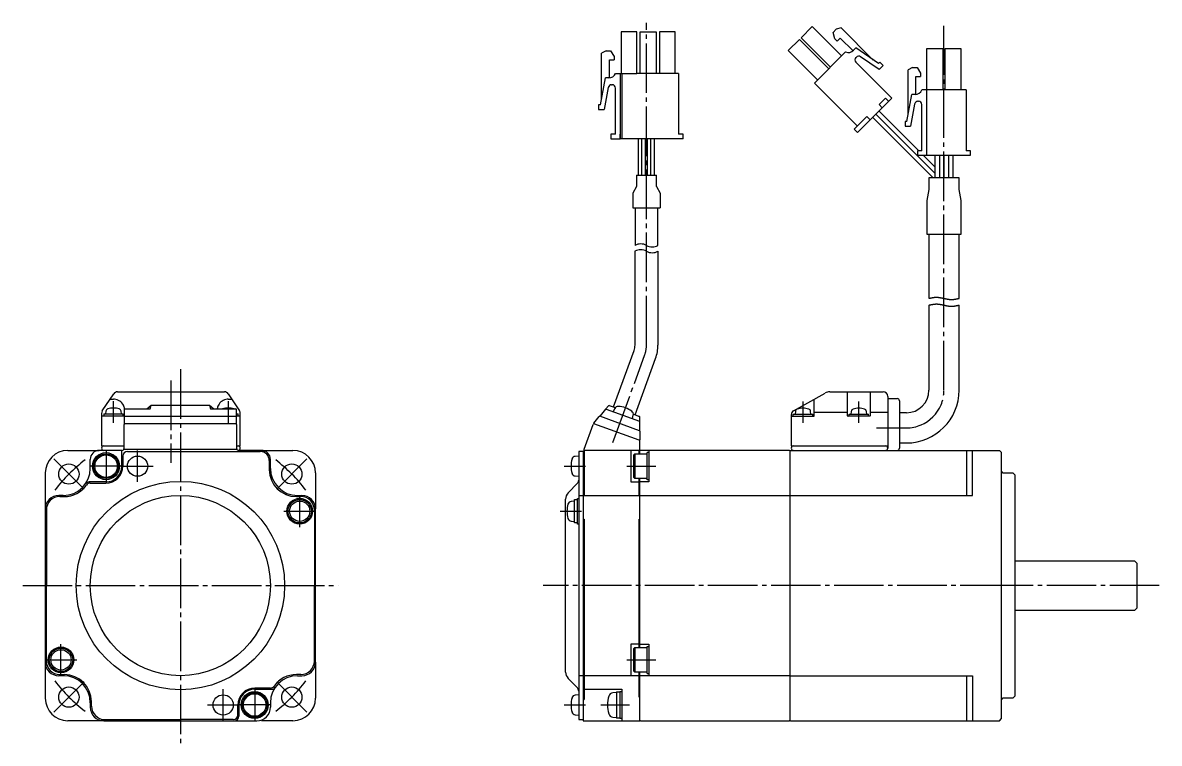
# Model space of a CAD drawing. Extents: x -189 to 230, y -169 to 124.
# Drawn here: x -189 to 63.3, y -36.5 to 123.4 of the extents above; entities that cross this region are included whole.
import ezdxf

# ---------------------------------------------------------------- set-up
doc = ezdxf.new("R2010")
doc.units = 0
doc.linetypes.add('DASH_CENTER', pattern=[14, 11, -1, 1, -1])
doc.layers.get('0').update_dxf_attribs({"linetype": 'CONTINUOUS'})

msp = doc.modelspace()

# ---------------------------------------------------------------- linework, layer by layer
at = {"color": 7, "linetype": 'CONTINUOUS'}
for p, q in [((-56.16, 121.37), (-56.16, 112.17)), ((-52.66, 121.37), (-56.16, 121.37)), ((-52.66, 112.17), (-52.66, 121.37)), ((-51.91, 121.37), (-48.41, 121.37)), ((-51.91, 112.17), (-51.91, 121.37)), ((-48.41, 121.37), (-48.41, 112.17)), ((-44.16, 121.37), (-47.66, 121.37)), ((-47.66, 121.37), (-47.66, 112.17)), ((-44.16, 112.17), (-44.16, 121.37)), ((-13.72, 122.57), (-16.19, 120.09)), ((-7.21, 116.06), (-13.72, 122.57)), ((-9.09, 121.25), (-8.39, 121.96)), ((-8.74, 119.84), (-9.09, 121.25)), ((-7.33, 122.31), (-8.39, 121.96)), ((-7.33, 122.31), (-0.17, 115.15)), ((-16.58, 119.71), (-19.05, 117.23)), ((-10.07, 113.2), (-16.58, 119.71)), ((-16.19, 120.09), (-9.69, 113.59)), ((-8.21, 119.31), (-8.74, 119.84)), ((-8.21, 119.31), (-7.5, 120.01)), ((-7.5, 120.01), (-4.68, 117.19)), ((-59.49, 117.17), (-60.49, 116.67)), ((-60.49, 106.54), (-60.49, 116.67)), ((-59.49, 117.17), (-58.49, 117.17)), ((-58.49, 117.17), (-57.74, 115.92)), ((-19.05, 117.23), (-12.55, 110.73)), ((-13.26, 110.02), (-6.33, 116.95)), ((-4.03, 117.83), (-4.56, 117.3)), ((0.98, 114.36), (-4.03, 117.83)), ((11.74, 108.5), (11.74, 117.7)), ((11.74, 117.7), (15.24, 117.7)), ((15.24, 117.7), (15.24, 108.5)), ((15.79, 108.5), (15.79, 117.7)), ((15.79, 117.7), (19.29, 117.7)), ((19.29, 117.7), (19.29, 108.5)), ((-58.74, 115.17), (-57.74, 115.17)), ((-58.74, 111.17), (-58.74, 115.17)), ((-57.74, 115.92), (-57.74, 115.17)), ((-4.03, 115.71), (-3.94, 115.8)), ((-4.03, 114.65), (3.93, 106.7)), ((1.1, 113.06), (-2.98, 115.89)), ((1.28, 114.65), (0.98, 114.36)), ((1.1, 113.06), (1.98, 113.94)), ((1.98, 113.94), (1.28, 114.65)), ((-60.74, 105.17), (-59.65, 111.17)), ((-58.91, 111.17), (-59.65, 111.17)), ((-57.41, 112.17), (-53.91, 112.17)), ((-56.41, 112.17), (-56.41, 97.67)), ((-55.91, 97.67), (-55.91, 112.17)), ((-53.91, 112.17), (-52.66, 112.17)), ((-51.91, 112.17), (-52.66, 112.17)), ((-48.41, 112.17), (-51.91, 112.17)), ((-43.41, 112.17), (-48.41, 112.17)), ((-43.41, 112.17), (-43.41, 98.67)), ((8.53, 113.5), (7.53, 113)), ((7.53, 102.88), (7.53, 113)), ((8.53, 113.5), (9.53, 113.5)), ((9.28, 111.5), (10.28, 111.5)), ((9.28, 107.5), (9.28, 111.5)), ((9.53, 113.5), (10.28, 112.25)), ((10.28, 112.25), (10.28, 111.5)), ((-59.02, 109.05), (-59.91, 104.17)), ((-58.28, 109.67), (-58.16, 109.67)), ((-57.41, 98.67), (-57.41, 108.92)), ((-3.71, 100.47), (-13.26, 110.02)), ((-3.71, 99.06), (3.93, 106.7)), ((1.1, 105.28), (2.51, 106.7)), ((2.51, 106.7), (3.22, 105.99)), ((2.51, 106.7), (3.22, 105.99)), ((7.28, 101.5), (8.37, 107.5)), ((9.12, 107.5), (8.37, 107.5)), ((9.74, 106), (9.87, 106)), ((20.42, 108.5), (10.62, 108.5)), ((11.62, 108.5), (11.62, 94)), ((20.42, 108.5), (20.42, 95)), ((-61.16, 105.17), (-61.16, 104.17)), ((-60.74, 105.17), (-61.16, 105.17)), ((-61.16, 104.17), (-59.91, 104.17)), ((1.08, 103.85), (9.93, 95)), ((1.1, 105.28), (1.81, 104.57)), ((9, 105.38), (8.12, 100.5)), ((10.62, 95), (10.62, 105.25)), ((-4.42, 99.77), (-1.59, 102.59)), ((-1.59, 102.59), (-0.88, 101.89)), ((-0.33, 102.44), (13.1, 89)), ((13.52, 90), (0.37, 103.14)), ((6.87, 101.5), (6.87, 100.5)), ((7.28, 101.5), (6.87, 101.5)), ((-57.41, 98.67), (-58.41, 98.67)), ((-58.41, 98.67), (-58.41, 97.67)), ((-56.41, 97.67), (-56.41, 98.67)), ((-42.41, 98.67), (-43.41, 98.67)), ((-42.41, 97.67), (-42.41, 98.67)), ((-4.42, 99.77), (-3.71, 99.06)), ((6.87, 100.5), (8.12, 100.5)), ((-58.41, 97.67), (-57.71, 97.67)), ((-57.71, 97.67), (-56.41, 97.67)), ((-42.41, 97.67), (-56.41, 97.67)), ((-56.41, 97.67), (-56.41, 97.67)), ((-52.28, 89.59), (-52.28, 97.67)), ((-51.53, 89.59), (-51.53, 97.67)), ((-50.78, 89.59), (-50.78, 97.67)), ((-50.28, 89.59), (-50.28, 97.67)), ((-49.53, 89.59), (-49.53, 97.67)), ((-48.78, 89.59), (-48.78, 97.67)), ((9.62, 95), (9.62, 94)), ((10.62, 95), (9.62, 95)), ((9.62, 94), (21.42, 94)), ((10.93, 94), (13.52, 91.41)), ((13.52, 94), (13.52, 89)), ((14.52, 94), (14.52, 89)), ((15.52, 94), (15.52, 89)), ((16.52, 94), (16.52, 89)), ((17.52, 94), (17.52, 89)), ((21.42, 95), (20.42, 95)), ((21.42, 94), (21.42, 95)), ((-52.78, 89.59), (-52.78, 87.09)), ((-52.78, 89.59), (-48.28, 89.59)), ((-48.28, 87.09), (-48.28, 89.59)), ((18.87, 89), (12.17, 89)), ((12.17, 89), (12.17, 86.43)), ((18.87, 86.43), (18.87, 89)), ((-52.78, 87.09), (-53.53, 85.59)), ((-48.28, 87.09), (-47.53, 85.59)), ((12.17, 86.43), (11.72, 84)), ((19.32, 84), (18.87, 86.43)), ((-53.53, 85.59), (-53.53, 82.34)), ((-47.53, 85.59), (-47.53, 82.34)), ((11.72, 84), (11.72, 76.5)), ((19.32, 76.5), (19.32, 84)), ((-53.53, 82.34), (-47.53, 82.34)), ((-53.08, 82.34), (-53.08, 73.99)), ((-47.98, 73.99), (-47.98, 82.34)), ((11.72, 76.5), (19.32, 76.5)), ((12.17, 76.5), (12.17, 62.25)), ((18.87, 62.25), (18.87, 76.5)), ((-53.08, 51.83), (-53.08, 72.71)), ((-47.98, 72.71), (-47.98, 51.83)), ((12.17, 60.75), (12.17, 41.85)), ((18.87, 41.85), (18.87, 60.75)), ((-57.84, 38.15), (-53.29, 50.65)), ((-53.05, 36.41), (-48.5, 48.9)), ((-171.35, 37.25), (-168.81, 41.05)), ((-167.98, 41.5), (-166.37, 41.5)), ((-166.37, 41.5), (-156.12, 41.5)), ((-156.12, 41.5), (-145.87, 41.5)), ((-145.87, 41.5), (-144.25, 41.5)), ((-143.42, 41.05), (-140.88, 37.25)), ((-17.87, 37.29), (-10.84, 41.24)), ((-9.86, 41.5), (2.02, 41.5)), ((-5.88, 36.2), (-5.88, 41.5)), ((-0.88, 41.5), (-0.88, 36.2)), ((3.02, 40.5), (3.02, 29)), ((-169.6, 39.87), (-168.87, 39.87)), ((-161.48, 37.71), (-160.48, 38.53)), ((-160.69, 37.71), (-160.48, 38.53)), ((-160.48, 38.53), (-147.55, 38.53)), ((-147.55, 38.53), (-146.56, 37.71)), ((-147.55, 38.53), (-147.35, 37.71)), ((-143.37, 39.87), (-142.63, 39.87)), ((-58.92, 38.47), (-59.6, 37.66)), ((-58.81, 38.5), (-57.45, 38.01)), ((-13.28, 36.2), (-13.28, 39.87)), ((3.12, 40), (5.12, 40)), ((5.62, 39.5), (5.62, 29)), ((-171.52, 36.7), (-171.52, 36.1)), ((-171.52, 36.1), (-171.52, 29.6)), ((-166.52, 36.1), (-171.42, 36.1)), ((-171.02, 36.6), (-171.02, 36.1)), ((-171.02, 36.6), (-168.87, 36.6)), ((-170.56, 37.19), (-170.62, 36.6)), ((-168.87, 36.6), (-166.72, 36.6)), ((-167.12, 36.6), (-167.17, 37.19)), ((-166.72, 36.1), (-166.72, 36.6)), ((-166.52, 37.51), (-166.52, 36.09)), ((-166.52, 36.09), (-141.52, 36.09)), ((-166.52, 35.89), (-166.52, 34.46)), ((-166.32, 37.71), (-160.69, 37.71)), ((-147.35, 37.71), (-141.72, 37.71)), ((-141.52, 36.09), (-141.52, 37.51)), ((-141.52, 36.6), (-141.22, 36.6)), ((-140.82, 36.1), (-141.52, 36.1)), ((-141.52, 34.46), (-141.52, 35.89)), ((-141.22, 36.1), (-141.22, 36.6)), ((-140.72, 36.1), (-140.72, 36.7)), ((-140.72, 29.6), (-140.72, 36.1)), ((-62.23, 34.57), (-61, 36.04)), ((-52.05, 32.85), (-60.89, 36.07)), ((-59.6, 37.66), (-60.84, 36.19)), ((-59.49, 37.69), (-55.78, 36.34)), ((-57.57, 37.82), (-57.9, 37.11)), ((-55.78, 36.34), (-52.08, 34.99)), ((-53.67, 35.57), (-53.47, 36.33)), ((-53.44, 36.55), (-52.08, 36.06)), ((-52.01, 34.9), (-52.01, 35.96)), ((-18.38, 36.42), (-18.38, 29.5)), ((-18.38, 36.1), (-13.38, 36.1)), ((-17.93, 36.55), (-13.63, 36.55)), ((-17.93, 36.1), (-17.93, 36.55)), ((-17.48, 37.14), (-17.53, 36.55)), ((-14.03, 36.55), (-14.09, 37.14)), ((-13.63, 36.1), (-13.63, 36.55)), ((-13.28, 37), (-5.88, 37)), ((-0.98, 36.1), (-5.78, 36.1)), ((-5.53, 36.1), (-5.53, 36.55)), ((-5.53, 36.55), (-1.23, 36.55)), ((-5.08, 37.14), (-5.13, 36.55)), ((-1.63, 36.55), (-1.69, 37.14)), ((-1.23, 36.1), (-1.23, 36.55)), ((-0.88, 37), (3.02, 37)), ((7.17, 36.85), (5.62, 36.85)), ((-166.52, 34.46), (-141.52, 34.46)), ((-166.52, 29), (-166.52, 34.26)), ((-141.52, 34.26), (-141.52, 29)), ((-64.38, 28.79), (-62.39, 34.27)), ((-52.12, 30.75), (-62.19, 34.41)), ((-52.01, 32.98), (-52.01, 34.9)), ((-51.98, 32.76), (-51.98, 30.84)), ((-51.98, 28.5), (-51.98, 30.56)), ((-179.02, 28.5), (-172.02, 28.5)), ((-167.02, 28.5), (-172.02, 28.5)), ((-171.42, 29.5), (-166.52, 29.5)), ((-167.02, 25), (-167.02, 28.5)), ((-166.56, 28.79), (-141.47, 28.79)), ((-165.77, 28.25), (-154.02, 28.25)), ((-154.02, 28.25), (-136.27, 28.25)), ((-141.52, 29.5), (-140.82, 29.5)), ((-136.02, 28.5), (-141.02, 28.5)), ((-136.02, 28.5), (-129.02, 28.5)), ((-65.58, 28.25), (-65.58, -31.25)), ((-64.58, 28.25), (-65.58, 28.25)), ((-64.58, 28.25), (-64.58, -31.5)), ((-64.38, 28.25), (-64.58, 28.25)), ((-64.38, 28.5), (-64.38, 28.79)), ((-64.38, 28.5), (-64.38, 18.5)), ((-52.18, 28.5), (-64.38, 28.5)), ((-53.98, 28.5), (-53.98, 21.5)), ((-52.18, 27.75), (-52.18, 28.5)), ((-52.18, 28.5), (-51.98, 28.5)), ((-51.98, 28.5), (-51.98, 28.4)), ((-51.88, 28.5), (-51.98, 28.4)), ((-51.98, 27.75), (-51.98, 28.4)), ((-18.78, 28.5), (-51.88, 28.5)), ((-50.36, 22), (-50.36, 28)), ((-49.98, 28), (-50.36, 28)), ((-49.98, 28.5), (-49.98, 21.5)), ((-18.68, 28.4), (-18.78, 28.5)), ((-18.68, 28.4), (-18.58, 28.5)), ((-18.68, 28.4), (-18.68, -31.4)), ((-18.58, 28.5), (27.82, 28.5)), ((-18.38, 29.5), (3.02, 29.5)), ((5.62, 30.15), (7.17, 30.15)), ((20.62, 18.5), (20.62, 28.5)), ((21.82, 18.5), (21.82, 28.5)), ((27.82, 28.5), (28.32, 28)), ((28.32, -31), (28.32, 28)), ((-174.02, 24.5), (-174.02, 26.5)), ((-166.77, 27.25), (-166.77, 25.05)), ((-134.27, 26.25), (-134.27, 24.25)), ((-134.02, 24.5), (-134.02, 26.5)), ((-65.58, 27.25), (-66.37, 27.18)), ((-53.11, 27.75), (-53.36, 27.5)), ((-53.36, 22.5), (-53.36, 27.5)), ((-53.11, 27.75), (-53.11, 22.25)), ((-53.11, 27.75), (-50.36, 27.75)), ((-184.02, 23.5), (-184.02, 15.5)), ((-124.02, 23.5), (-124.02, 15.5)), ((-66.37, 22.82), (-65.58, 22.75)), ((28.62, 23.5), (30.82, 23.5)), ((31.32, 23), (30.82, 23.5)), ((31.32, -26), (31.32, 23)), ((-170.52, 21.5), (-174.27, 21.5)), ((-174.02, 21.25), (-170.57, 21.25)), ((-67.92, 19.09), (-65.87, 21.21)), ((-53.98, 21.5), (-52.18, 21.5)), ((-53.36, 22.5), (-53.11, 22.25)), ((-50.36, 22.25), (-53.11, 22.25)), ((-52.18, 18.5), (-52.18, 22.25)), ((-51.98, -15.25), (-51.98, 22.25)), ((-49.98, 21.5), (-51.98, 21.5)), ((-49.98, 22), (-50.36, 22)), ((-180.02, 18.5), (-181.02, 18.5)), ((-180.77, 18.25), (-179.77, 18.25)), ((-128.27, 18.25), (-127.27, 18.25)), ((-128.02, 18.5), (-127.02, 18.5)), ((-68.48, -20.7), (-68.48, 17.7)), ((-65.88, 12.15), (-65.88, 17.85)), ((-65.88, 17.85), (-65.58, 17.85)), ((-65.58, 18.5), (-64.58, 18.5)), ((-64.58, 18.5), (-51.98, 18.5)), ((-51.98, 18.5), (-18.68, 18.5)), ((-18.68, 18.5), (21.82, 18.5)), ((-184.02, 15.5), (-184.02, -18.5)), ((-183.77, 15.25), (-183.77, -1.5)), ((-124.27, 15.25), (-124.27, -1.5)), ((-124.02, -18.5), (-124.02, 15.5)), ((-66.48, 17.25), (-67.27, 17.18)), ((-66.48, 12.4), (-66.48, 17.6)), ((-66.48, 17.6), (-65.88, 17.6)), ((-67.27, 12.82), (-66.48, 12.75)), ((-64.58, 13.25), (-64.38, 13.25)), ((-64.38, 13.25), (-64.38, -26.75)), ((-52.18, 13.25), (-51.98, 13.25)), ((-52.18, -15.25), (-52.18, 13.25)), ((-65.88, 12.4), (-66.48, 12.4)), ((-65.58, 12.15), (-65.88, 12.15)), ((31.32, 4), (57.82, 4)), ((57.82, 4), (58.32, 3.5)), ((58.32, 3.5), (58.32, -6.5)), ((-183.77, -18.5), (-183.77, -1.5)), ((-124.27, -18.25), (-124.27, -1.5)), ((57.82, -7), (31.32, -7)), ((58.32, -6.5), (57.82, -7)), ((-53.98, -14.5), (-53.98, -21.5)), ((-52.18, -14.5), (-53.98, -14.5)), ((-51.98, -14.5), (-49.98, -14.5)), ((-50.36, -21), (-50.36, -15)), ((-50.36, -15), (-49.98, -15)), ((-49.98, -14.5), (-49.98, -21.5)), ((-53.11, -15.25), (-53.36, -15.5)), ((-53.36, -20.5), (-53.36, -15.5)), ((-53.11, -15.25), (-53.11, -20.75)), ((-53.11, -15.25), (-50.36, -15.25)), ((-184.02, -18.5), (-184.02, -26.5)), ((-124.02, -18.5), (-124.02, -26.5)), ((-180.02, -21.5), (-181.02, -21.5)), ((-180.77, -21.25), (-179.77, -21.25)), ((-127.27, -21.25), (-128.27, -21.25)), ((-128.02, -21.5), (-127.02, -21.5)), ((-65.87, -24.21), (-67.92, -22.09)), ((-64.58, -21.5), (-65.58, -21.5)), ((-52.18, -21.5), (-64.38, -21.5)), ((-53.36, -20.5), (-53.11, -20.75)), ((-50.36, -20.75), (-53.11, -20.75)), ((-52.18, -26.25), (-52.18, -20.75)), ((-51.98, -31.5), (-51.98, -20.75)), ((-18.68, -21.5), (-51.98, -21.5)), ((-50.36, -21), (-49.98, -21)), ((-18.68, -21.5), (21.82, -21.5)), ((20.62, -31.5), (20.62, -21.5)), ((21.82, -21.5), (21.82, -31.5)), ((-137.52, -24.5), (-133.76, -24.5)), ((-134.01, -24.25), (-137.47, -24.25)), ((-64.38, -24.5), (-55.98, -24.5)), ((-57.18, -25.05), (-56.48, -25.05)), ((-57.18, -25.05), (-57.18, -30.95)), ((-56.48, -25), (-56.48, -31)), ((-56.48, -25), (-55.98, -25)), ((-55.98, -24.5), (-55.98, -31.5)), ((-174.02, -27.5), (-174.02, -28.5)), ((-173.77, -28.25), (-173.77, -27.25)), ((-134.02, -27.5), (-134.02, -28.5)), ((-65.58, -25.75), (-66.37, -25.82)), ((-64.58, -26.75), (-64.38, -26.75)), ((-57.18, -25.25), (-58.03, -25.32)), ((-52.18, -26.25), (-51.98, -26.25)), ((30.82, -26.5), (28.62, -26.5)), ((31.32, -26), (30.82, -26.5)), ((-141.27, -30.25), (-141.27, -28.05)), ((-141.02, -28), (-141.02, -30.5)), ((-66.37, -30.18), (-65.58, -30.25)), ((-171.02, -31.5), (-179.02, -31.5)), ((-171.02, -31.5), (-137.02, -31.5)), ((-170.77, -31.25), (-154.02, -31.25)), ((-142.27, -31.25), (-154.02, -31.25)), ((-129.02, -31.5), (-136.02, -31.5)), ((-65.58, -31.25), (-64.58, -31.25)), ((-64.58, -31.5), (-55.98, -31.5)), ((-58.03, -30.68), (-57.18, -30.75)), ((-56.48, -30.95), (-57.18, -30.95)), ((-55.98, -31), (-56.48, -31)), ((-55.98, -31.5), (-51.98, -31.5)), ((-51.98, -31.4), (-51.88, -31.5)), ((-51.88, -31.5), (-18.78, -31.5)), ((-18.78, -31.5), (-18.68, -31.4)), ((-18.68, -31.4), (-18.58, -31.5)), ((-18.58, -31.5), (27.82, -31.5)), ((27.82, -31.5), (28.32, -31))]:
    msp.add_line(p, q, dxfattribs=at)
at = {"color": 1, "linetype": 'DASH_CENTER'}
for p, q in [((-50.53, 51.83), (-50.53, 123.42)), ((15.52, 41.85), (15.52, 122.7)), ((-58.01, 30.23), (-50.9, 49.77)), ((-154.02, 46.5), (-154.02, -36.5)), ((-156.12, 44), (-156.12, 25.75)), ((-168.87, 34.6), (-168.87, 39.4)), ((-143.37, 39.4), (-143.37, 34.6)), ((-15.78, 34.6), (-15.78, 39.35)), ((-3.38, 34.6), (-3.38, 39.35)), ((0.52, 33.5), (7.17, 33.5)), ((-170.52, 28.6), (-170.52, 21.4)), ((-163.52, 21.5), (-163.52, 28.5)), ((-182.12, 26.61), (-175.41, 19.89)), ((-125.91, 26.61), (-132.63, 19.89)), ((-166.92, 25), (-174.12, 25)), ((-167.02, 25), (-160.02, 25)), ((-68.78, 25), (-64.08, 25)), ((-54.86, 25), (-48.48, 25)), ((-127.52, 11.5), (-127.52, 18.5)), ((-131.02, 15), (-124.02, 15)), ((-69.68, 15), (-64.98, 15)), ((-189.02, -1.5), (-119.02, -1.5)), ((30.12, -1.5), (-73.48, -1.5)), ((63.32, -1.5), (30.12, -1.5)), ((-180.52, -21.5), (-180.52, -14.5)), ((-184.02, -18), (-177.02, -18)), ((-54.86, -18), (-48.48, -18)), ((-175.41, -22.89), (-182.12, -29.61)), ((-144.52, -31.5), (-144.52, -24.5)), ((-137.52, -24.4), (-137.52, -31.6)), ((-132.63, -22.89), (-125.91, -29.61)), ((-148.02, -28), (-141.02, -28)), ((-133.92, -28), (-141.12, -28)), ((-68.78, -28), (-64.08, -28)), ((-60.68, -28), (-54.3, -28))]:
    msp.add_line(p, q, dxfattribs=at)
at = {"color": 2}
for points in [[(12.17, 62.25, 0), (12.2, 62.26, 0), (12.23, 62.26, 0), (12.26, 62.27, 0), (12.29, 62.28, 0), (12.32, 62.28, 0), (12.35, 62.29, 0), (12.38, 62.3, 0), (12.41, 62.3, 0), (12.44, 62.31, 0), (12.47, 62.32, 0), (12.5, 62.32, 0), (12.53, 62.33, 0), (12.56, 62.34, 0), (12.59, 62.34, 0), (12.62, 62.35, 0), (12.65, 62.35, 0), (12.68, 62.36, 0), (12.71, 62.37, 0), (12.74, 62.37, 0), (12.77, 62.38, 0), (12.8, 62.38, 0), (12.83, 62.39, 0), (12.86, 62.4, 0), (12.89, 62.4, 0), (12.92, 62.41, 0), (12.95, 62.41, 0), (12.98, 62.42, 0), (13.01, 62.42, 0), (13.04, 62.43, 0), (13.07, 62.43, 0), (13.1, 62.44, 0), (13.13, 62.44, 0), (13.16, 62.45, 0), (13.19, 62.45, 0), (13.22, 62.45, 0), (13.25, 62.46, 0), (13.28, 62.46, 0), (13.31, 62.47, 0), (13.34, 62.47, 0), (13.37, 62.47, 0), (13.4, 62.48, 0), (13.43, 62.48, 0), (13.46, 62.48, 0), (13.49, 62.48, 0), (13.52, 62.49, 0), (13.55, 62.49, 0), (13.58, 62.49, 0), (13.61, 62.49, 0), (13.64, 62.49, 0), (13.67, 62.5, 0), (13.7, 62.5, 0), (13.73, 62.5, 0), (13.76, 62.5, 0), (13.79, 62.5, 0), (13.82, 62.5, 0), (13.85, 62.5, 0), (13.88, 62.5, 0), (13.91, 62.5, 0), (13.94, 62.5, 0), (13.97, 62.5, 0), (14, 62.5, 0), (14.03, 62.5, 0), (14.06, 62.49, 0), (14.09, 62.49, 0), (14.12, 62.49, 0), (14.15, 62.49, 0), (14.18, 62.49, 0), (14.21, 62.48, 0), (14.24, 62.48, 0), (14.27, 62.48, 0), (14.3, 62.47, 0), (14.33, 62.47, 0), (14.36, 62.47, 0), (14.39, 62.46, 0), (14.42, 62.46, 0), (14.45, 62.46, 0), (14.48, 62.45, 0), (14.51, 62.45, 0), (14.54, 62.44, 0), (14.57, 62.44, 0), (14.6, 62.43, 0), (14.63, 62.43, 0), (14.66, 62.43, 0), (14.69, 62.42, 0), (14.72, 62.41, 0), (14.75, 62.41, 0), (14.78, 62.4, 0), (14.81, 62.4, 0), (14.84, 62.39, 0), (14.87, 62.39, 0), (14.9, 62.38, 0), (14.93, 62.38, 0), (14.96, 62.37, 0), (14.99, 62.36, 0), (15.02, 62.36, 0), (15.05, 62.35, 0), (15.08, 62.35, 0), (15.11, 62.34, 0), (15.14, 62.33, 0), (15.17, 62.33, 0), (15.2, 62.32, 0), (15.23, 62.31, 0), (15.26, 62.31, 0), (15.29, 62.3, 0), (15.32, 62.29, 0), (15.35, 62.29, 0), (15.38, 62.28, 0), (15.41, 62.27, 0), (15.44, 62.27, 0), (15.47, 62.26, 0), (15.5, 62.25, 0), (15.53, 62.25, 0), (15.56, 62.24, 0), (15.59, 62.23, 0), (15.62, 62.23, 0), (15.65, 62.22, 0), (15.68, 62.21, 0), (15.71, 62.21, 0), (15.74, 62.2, 0), (15.77, 62.19, 0), (15.8, 62.19, 0), (15.83, 62.18, 0), (15.86, 62.17, 0), (15.89, 62.17, 0), (15.92, 62.16, 0), (15.95, 62.15, 0), (15.98, 62.15, 0), (16.01, 62.14, 0), (16.04, 62.14, 0), (16.07, 62.13, 0), (16.1, 62.12, 0), (16.13, 62.12, 0), (16.16, 62.11, 0), (16.19, 62.11, 0), (16.22, 62.1, 0), (16.25, 62.1, 0), (16.28, 62.09, 0), (16.31, 62.09, 0), (16.34, 62.08, 0), (16.37, 62.08, 0), (16.4, 62.07, 0), (16.43, 62.07, 0), (16.46, 62.06, 0), (16.49, 62.06, 0), (16.52, 62.05, 0), (16.55, 62.05, 0), (16.58, 62.04, 0), (16.61, 62.04, 0), (16.64, 62.04, 0), (16.67, 62.03, 0), (16.7, 62.03, 0), (16.73, 62.03, 0), (16.76, 62.02, 0), (16.79, 62.02, 0), (16.82, 62.02, 0), (16.85, 62.01, 0), (16.88, 62.01, 0), (16.91, 62.01, 0), (16.94, 62.01, 0), (16.97, 62.01, 0), (17, 62, 0), (17.03, 62, 0), (17.06, 62, 0), (17.09, 62, 0), (17.12, 62, 0), (17.15, 62, 0), (17.18, 62, 0), (17.21, 62, 0), (17.24, 62, 0), (17.27, 62, 0), (17.3, 62, 0), (17.33, 62, 0), (17.36, 62, 0), (17.39, 62.01, 0), (17.42, 62.01, 0), (17.45, 62.01, 0), (17.48, 62.01, 0), (17.51, 62.01, 0), (17.54, 62.02, 0), (17.57, 62.02, 0), (17.6, 62.02, 0), (17.63, 62.02, 0), (17.66, 62.03, 0), (17.69, 62.03, 0), (17.72, 62.03, 0), (17.75, 62.04, 0), (17.78, 62.04, 0), (17.81, 62.05, 0), (17.84, 62.05, 0), (17.87, 62.05, 0), (17.9, 62.06, 0), (17.93, 62.06, 0), (17.96, 62.07, 0), (17.99, 62.07, 0), (18.02, 62.08, 0), (18.05, 62.08, 0), (18.08, 62.09, 0), (18.11, 62.09, 0), (18.14, 62.1, 0), (18.17, 62.1, 0), (18.2, 62.11, 0), (18.23, 62.12, 0), (18.26, 62.12, 0), (18.29, 62.13, 0), (18.32, 62.13, 0), (18.35, 62.14, 0), (18.38, 62.15, 0), (18.41, 62.15, 0), (18.45, 62.16, 0), (18.48, 62.16, 0), (18.5, 62.17, 0), (18.54, 62.18, 0), (18.57, 62.18, 0), (18.6, 62.19, 0), (18.63, 62.2, 0), (18.66, 62.2, 0), (18.69, 62.21, 0), (18.72, 62.22, 0), (18.75, 62.22, 0), (18.78, 62.23, 0), (18.81, 62.24, 0), (18.84, 62.24, 0), (18.87, 62.25, 0)], [(12.17, 60.75, 0), (12.2, 60.76, 0), (12.23, 60.76, 0), (12.26, 60.77, 0), (12.29, 60.78, 0), (12.32, 60.78, 0), (12.35, 60.79, 0), (12.38, 60.8, 0), (12.41, 60.8, 0), (12.44, 60.81, 0), (12.47, 60.82, 0), (12.5, 60.82, 0), (12.53, 60.83, 0), (12.56, 60.84, 0), (12.59, 60.84, 0), (12.62, 60.85, 0), (12.65, 60.85, 0), (12.68, 60.86, 0), (12.71, 60.87, 0), (12.74, 60.87, 0), (12.77, 60.88, 0), (12.8, 60.88, 0), (12.83, 60.89, 0), (12.86, 60.9, 0), (12.89, 60.9, 0), (12.92, 60.91, 0), (12.95, 60.91, 0), (12.98, 60.92, 0), (13.01, 60.92, 0), (13.04, 60.93, 0), (13.07, 60.93, 0), (13.1, 60.94, 0), (13.13, 60.94, 0), (13.16, 60.95, 0), (13.19, 60.95, 0), (13.22, 60.95, 0), (13.25, 60.96, 0), (13.28, 60.96, 0), (13.31, 60.97, 0), (13.34, 60.97, 0), (13.37, 60.97, 0), (13.4, 60.98, 0), (13.43, 60.98, 0), (13.46, 60.98, 0), (13.49, 60.98, 0), (13.52, 60.99, 0), (13.55, 60.99, 0), (13.58, 60.99, 0), (13.61, 60.99, 0), (13.64, 60.99, 0), (13.67, 61, 0), (13.7, 61, 0), (13.73, 61, 0), (13.76, 61, 0), (13.79, 61, 0), (13.82, 61, 0), (13.85, 61, 0), (13.88, 61, 0), (13.91, 61, 0), (13.94, 61, 0), (13.97, 61, 0), (14, 61, 0), (14.03, 61, 0), (14.06, 60.99, 0), (14.09, 60.99, 0), (14.12, 60.99, 0), (14.15, 60.99, 0), (14.18, 60.99, 0), (14.21, 60.98, 0), (14.24, 60.98, 0), (14.27, 60.98, 0), (14.3, 60.97, 0), (14.33, 60.97, 0), (14.36, 60.97, 0), (14.39, 60.96, 0), (14.42, 60.96, 0), (14.45, 60.96, 0), (14.48, 60.95, 0), (14.51, 60.95, 0), (14.54, 60.94, 0), (14.57, 60.94, 0), (14.6, 60.93, 0), (14.63, 60.93, 0), (14.66, 60.93, 0), (14.69, 60.92, 0), (14.72, 60.91, 0), (14.75, 60.91, 0), (14.78, 60.9, 0), (14.81, 60.9, 0), (14.84, 60.89, 0), (14.87, 60.89, 0), (14.9, 60.88, 0), (14.93, 60.88, 0), (14.96, 60.87, 0), (14.99, 60.86, 0), (15.02, 60.86, 0), (15.05, 60.85, 0), (15.08, 60.85, 0), (15.11, 60.84, 0), (15.14, 60.83, 0), (15.17, 60.83, 0), (15.2, 60.82, 0), (15.23, 60.81, 0), (15.26, 60.81, 0), (15.29, 60.8, 0), (15.32, 60.79, 0), (15.35, 60.79, 0), (15.38, 60.78, 0), (15.41, 60.77, 0), (15.44, 60.77, 0), (15.47, 60.76, 0), (15.5, 60.75, 0), (15.53, 60.75, 0), (15.56, 60.74, 0), (15.59, 60.73, 0), (15.62, 60.73, 0), (15.65, 60.72, 0), (15.68, 60.71, 0), (15.71, 60.71, 0), (15.74, 60.7, 0), (15.77, 60.69, 0), (15.8, 60.69, 0), (15.83, 60.68, 0), (15.86, 60.67, 0), (15.89, 60.67, 0), (15.92, 60.66, 0), (15.95, 60.65, 0), (15.98, 60.65, 0), (16.01, 60.64, 0), (16.04, 60.64, 0), (16.07, 60.63, 0), (16.1, 60.62, 0), (16.13, 60.62, 0), (16.16, 60.61, 0), (16.19, 60.61, 0), (16.22, 60.6, 0), (16.25, 60.6, 0), (16.28, 60.59, 0), (16.31, 60.59, 0), (16.34, 60.58, 0), (16.37, 60.58, 0), (16.4, 60.57, 0), (16.43, 60.57, 0), (16.46, 60.56, 0), (16.49, 60.56, 0), (16.52, 60.55, 0), (16.55, 60.55, 0), (16.58, 60.54, 0), (16.61, 60.54, 0), (16.64, 60.54, 0), (16.67, 60.53, 0), (16.7, 60.53, 0), (16.73, 60.53, 0), (16.76, 60.52, 0), (16.79, 60.52, 0), (16.82, 60.52, 0), (16.85, 60.51, 0), (16.88, 60.51, 0), (16.91, 60.51, 0), (16.94, 60.51, 0), (16.97, 60.51, 0), (17, 60.5, 0), (17.03, 60.5, 0), (17.06, 60.5, 0), (17.09, 60.5, 0), (17.12, 60.5, 0), (17.15, 60.5, 0), (17.18, 60.5, 0), (17.21, 60.5, 0), (17.24, 60.5, 0), (17.27, 60.5, 0), (17.3, 60.5, 0), (17.33, 60.5, 0), (17.36, 60.5, 0), (17.39, 60.51, 0), (17.42, 60.51, 0), (17.45, 60.51, 0), (17.48, 60.51, 0), (17.51, 60.51, 0), (17.54, 60.52, 0), (17.57, 60.52, 0), (17.6, 60.52, 0), (17.63, 60.52, 0), (17.66, 60.53, 0), (17.69, 60.53, 0), (17.72, 60.53, 0), (17.75, 60.54, 0), (17.78, 60.54, 0), (17.81, 60.55, 0), (17.84, 60.55, 0), (17.87, 60.55, 0), (17.9, 60.56, 0), (17.93, 60.56, 0), (17.96, 60.57, 0), (17.99, 60.57, 0), (18.02, 60.58, 0), (18.05, 60.58, 0), (18.08, 60.59, 0), (18.11, 60.59, 0), (18.14, 60.6, 0), (18.17, 60.6, 0), (18.2, 60.61, 0), (18.23, 60.62, 0), (18.26, 60.62, 0), (18.29, 60.63, 0), (18.32, 60.63, 0), (18.35, 60.64, 0), (18.38, 60.65, 0), (18.41, 60.65, 0), (18.45, 60.66, 0), (18.48, 60.66, 0), (18.5, 60.67, 0), (18.54, 60.68, 0), (18.57, 60.68, 0), (18.6, 60.69, 0), (18.63, 60.7, 0), (18.66, 60.7, 0), (18.69, 60.71, 0), (18.72, 60.72, 0), (18.75, 60.72, 0), (18.78, 60.73, 0), (18.81, 60.74, 0), (18.84, 60.74, 0), (18.87, 60.75, 0)]]:
    msp.add_polyline3d(points, dxfattribs=at)
at = {"color": 7, "linetype": 'CONTINUOUS'}
for centre, radius in [((-170.52, 25), 3), ((-178.76, 23.25), 2.25), ((-170.52, 25), 2.75), ((-170.52, 25), 2.5), ((-163.52, 25), 2.25), ((-129.27, 23.25), 2.25), ((-154.02, -1.5), 23.13), ((-154.02, -1.5), 20), ((-127.52, 15), 2.85), ((-127.52, 15), 2.6), ((-127.52, 15), 2.25), ((-180.52, -18), 2.85), ((-180.52, -18), 2.6), ((-180.52, -18), 2.25), ((-178.76, -26.25), 2.25), ((-137.52, -28), 3), ((-129.27, -26.25), 2.25), ((-144.52, -28), 2.25), ((-137.52, -28), 2.75), ((-137.52, -28), 2.5)]:
    msp.add_circle(centre, radius, dxfattribs=at)
for centre, radius, start, end in [((-5.69, 118.36), 1.55, 245.7532, 316.8667), ((-3.5, 115.18), 0.75, 135, 225), ((-3.41, 115.27), 0.75, 55.3048, 135), ((-58.86, 112.72), 1.55, 268.1333, 339.2468), ((-58.28, 108.92), 0.75, 90, 169.6952), ((-58.16, 108.92), 0.75, 0, 90), ((9.74, 105.25), 0.75, 90, 169.6952), ((9.17, 109.05), 1.55, 268.1333, 339.2468), ((9.87, 105.25), 0.75, 0, 90), ((-56.53, 51.83), 3.45, 340, 0), ((-56.53, 51.83), 8.55, 340, 0), ((-167.98, 40.5), 1, 90, 146.3099), ((-144.25, 40.5), 1, 33.6901, 90), ((-9.86, 39.5), 2, 90, 119.3578), ((2.02, 40.5), 1, 0, 90), ((7.17, 41.85), 11.7, 270, 0), ((7.17, 41.85), 5, 270, 0), ((-168.87, 33.4), 4.5, 90, 106.3877), ((-168.87, 37.37), 2.5, 84.2608, 90), ((-168.87, 33.4), 4.5, 73.6123, 90), ((-168.87, 37.37), 2.5, 27.6248, 84.2608), ((-168.87, 37.37), 2.5, 7.6193, 27.6248), ((-143.37, 37.37), 2.5, 152.3752, 172.0699), ((-143.37, 37.37), 2.5, 95.7392, 152.3752), ((-143.37, 33.4), 4.5, 90, 106.546), ((-143.37, 37.37), 2.5, 90, 95.7392), ((-143.37, 33.4), 4.5, 73.6123, 90), ((-58.84, 38.41), 0.1, 70, 139.8637), ((-56.84, 37.48), 0.8, 85.4427, 155), ((-57.26, 32.3), 6, 70, 85.4427), ((-57.26, 32.3), 6, 54.5573, 70), ((-15.78, 33.35), 4.5, 90, 106.3877), ((-15.78, 33.35), 4.5, 73.6123, 90), ((-3.38, 33.35), 4.5, 90, 106.3877), ((-3.38, 33.35), 4.5, 73.6123, 90), ((3.12, 39.9), 0.1, 90, 180), ((5.12, 39.5), 0.5, 0, 90), ((-170.52, 36.7), 1, 146.3099, 180), ((-171.42, 36), 0.1, 90, 180), ((-169.97, 37.14), 0.6, 106.3877, 175), ((-167.77, 37.14), 0.6, 5, 73.6123), ((-166.32, 37.51), 0.2, 90, 180), ((-166.32, 35.89), 0.2, 90, 180), ((-141.72, 37.51), 0.2, 0, 90), ((-141.72, 35.89), 0.2, 0, 90), ((-141.72, 36.7), 1, 0, 33.6901), ((-140.82, 36), 0.1, 0, 90), ((-60.92, 35.97), 0.1, 70, 140), ((-60.92, 35.97), 0.1, 70, 140), ((-60.76, 36.13), 0.1, 139.8637, 250), ((-59.53, 37.6), 0.1, 70, 139.8637), ((-54.24, 36.54), 0.8, 345, 54.5573), ((-52.11, 35.96), 0.1, 0.1363, 70), ((-17.38, 36.42), 1, 119.3578, 180), ((-16.88, 37.09), 0.6, 106.3877, 175), ((-14.68, 37.09), 0.6, 5, 73.6123), ((-13.38, 36.2), 0.1, 270, 0), ((-5.78, 36.2), 0.1, 180, 270), ((-4.48, 37.09), 0.6, 106.3877, 175), ((-2.28, 37.09), 0.6, 5, 73.6123), ((-0.98, 36.2), 0.1, 270, 0), ((-166.32, 34.26), 0.2, 90, 180), ((-141.72, 34.26), 0.2, 0, 90), ((-62.2, 34.21), 0.2, 70, 160), ((-62.15, 34.51), 0.1, 140, 250), ((-52.11, 32.98), 0.1, 250, 0.1363), ((-52.11, 34.9), 0.1, 0.1363, 70), ((-52.08, 32.76), 0.1, 0, 70), ((-52.08, 30.84), 0.1, 250, 360), ((-52.18, 30.56), 0.2, 0, 70), ((-179.02, 23.5), 5, 90, 180), ((-172.02, 26.5), 2, 90, 180), ((-171.42, 29.6), 0.1, 180, 270), ((-171.02, 29), 0.5, 90, 270), ((-167.02, 29), 0.5, 270, 0), ((-165.77, 27.25), 1, 90, 180), ((-141.02, 29), 0.5, 180, 270), ((-141.22, 29), 0.5, 281.537, 90), ((-140.82, 29.6), 0.1, 270, 0), ((-136.27, 26.25), 2, 360, 90), ((-136.02, 26.5), 2, 360, 90), ((-129.02, 23.5), 5, 360, 90), ((-17.88, 29), 0.5, 90, 270), ((2.52, 29), 0.5, 270, 90), ((5.12, 29), 0.5, 270, 0), ((-61.28, 25), 6, 164.5573, 180), ((-66.3, 26.38), 0.8, 95, 164.5573), ((-180.02, 24.5), 6, 270, 0), ((-170.57, 25.05), 3.8, 270, 360), ((-170.52, 25), 3.5, 270, 0), ((-128.27, 24.25), 6, 180, 270), ((-128.02, 24.5), 6, 180, 270), ((-61.28, 25), 6, 180, 195.4427), ((-66.3, 23.62), 0.8, 195.4427, 265), ((28.62, 23.8), 0.3, 180, 270), ((-179.77, 24.25), 6, 270, 325.1501), ((-174.27, 20.5), 1, 90, 145.1501), ((-174.02, 20.25), 1, 90, 145.1501), ((-66.58, 21.91), 1, 315.971, 0), ((-181.02, 15.5), 3, 90, 180), ((-180.77, 15.25), 3, 90, 180), ((-127.27, 15.25), 3, 0, 90), ((-127.02, 15.5), 3, 0, 90), ((-66.48, 17.7), 2, 135.971, 180), ((-62.18, 15), 6, 164.5573, 180), ((-67.2, 16.38), 0.8, 95, 164.5573), ((-62.18, 15), 6, 180, 195.4427), ((-67.2, 13.62), 0.8, 195.4427, 265), ((-181.02, -18.5), 3, 180, 270), ((-180.77, -18.25), 3, 180, 270), ((-127.27, -18.25), 3, 270, 0), ((-127.02, -18.5), 3, 270, 0), ((-180.02, -27.5), 6, 0, 90), ((-179.77, -27.25), 6, 0, 90), ((-128.02, -27.5), 6, 90, 180), ((-128.27, -27.25), 6, 90, 145.1501), ((-66.48, -20.7), 2, 180, 224.029), ((-137.47, -28.05), 3.8, 90, 180), ((-137.52, -28), 3.5, 90, 180), ((-134.01, -23.25), 1, 270, 325.1501), ((-133.76, -23.5), 1, 270, 325.1501), ((-66.58, -24.91), 1, 360, 44.029), ((-179.02, -26.5), 5, 180, 270), ((-129.02, -26.5), 5, 270, 0), ((-61.28, -28), 6, 164.5573, 180), ((-66.3, -26.62), 0.8, 95, 164.5573), ((-52.18, -28), 7, 163.743, 180), ((-57.94, -26.32), 1, 95, 163.743), ((28.62, -26.8), 0.3, 90, 180), ((-171.02, -28.5), 3, 180, 270), ((-170.77, -28.25), 3, 180, 270), ((-142.27, -30.25), 1, 270, 0), ((-137.02, -28.5), 3, 270, 0), ((-61.28, -28), 6, 180, 195.4427), ((-66.3, -29.38), 0.8, 195.4427, 265), ((-52.18, -28), 7, 180, 196.257), ((-57.94, -29.68), 1, 196.257, 265), ((-142.02, -30.5), 1, 270, 0)]:
    msp.add_arc(centre, radius, start, end, dxfattribs=at)
at = {"color": 2, "linetype": 'CONTINUOUS'}
for centre, start, end in [((-51.81, 71.78), 60, 120), ((-49.26, 76.2), 240, 300), ((-51.81, 70.5), 60, 120), ((-49.26, 74.92), 240, 300)]:
    msp.add_arc(centre, 2.55, start, end, dxfattribs=at)
at = {"color": 1, "linetype": 'DASH_CENTER'}
for centre, radius, start, end in [((-56.53, 51.83), 6, 340, 0), ((7.17, 41.85), 8.35, 270, 0), ((-154.02, -1.5), 35, 127.2182, 142.7818), ((-154.02, -1.5), 35, 37.2182, 52.7818), ((-154.02, -1.5), 35, 217.2182, 232.7818), ((-154.02, -1.5), 35, 307.2182, 322.7818)]:
    msp.add_arc(centre, radius, start, end, dxfattribs=at)

doc.saveas('drawing.dxf')
